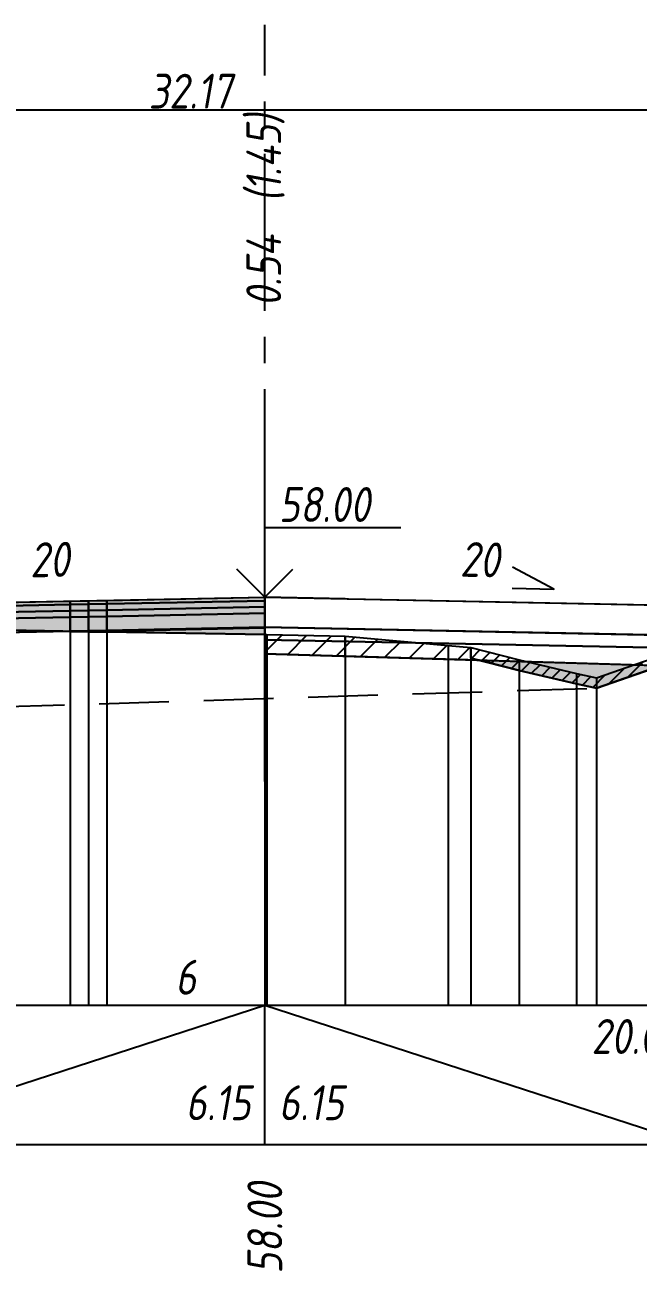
# Model space of a CAD drawing. Extents: x -717 to 1451, y -133302 to 233.
# Drawn here: x 184.2 to 228.2, y -74273.1 to -74183.7 of the extents above; entities that cross this region are included whole.
import ezdxf
from ezdxf.enums import TextEntityAlignment as Align

# ---------------------------------------------------------------- set-up
doc = ezdxf.new("R2010")
doc.units = 0
doc.linetypes.add('осевая2', pattern=[1.125, 0.75, -0.125, 0.125, -0.125])
doc.linetypes.add('штриховая', pattern=[0.75, 0.5, -0.25])
for name, color, linetype in [('Интерполированный поперечник', 2, 'Continuous'), ('Код_514', 1, 'Continuous'), ('Контур_0', 7, 'Continuous'), ('Контур_2660', 7, 'Continuous'), ('Контур_400', 7, 'Continuous'), ('Контур_508', 7, 'Continuous'), ('Контур_512', 7, 'Continuous'), ('Контур_513', 7, 'Continuous'), ('Красный поперечник', 1, 'Continuous'), ('Объём_2501', 7, 'Continuous'), ('Объём_2650', 7, 'Continuous'), ('Объём_2660', 7, 'Continuous'), ('Объём_2753', 7, 'Continuous'), ('Ось', 1, 'осевая2'), ('Откосы', 7, 'Continuous'), ('Отметки покрытия', 7, 'Continuous'), ('Рабочие отметки', 7, 'Continuous'), ('Рабочие отметки доп.', 7, 'Continuous'), ('Слои выравнивания', 7, 'Continuous'), ('Таблица', 7, 'Continuous'), ('Уклоны проезжей части', 7, 'Continuous'), ('Черный поперечник', 3, 'Continuous')]:
    doc.layers.add(name, color=color, linetype=linetype)
for name, color, linetype, true_color in [('Контур_2540', 2, 'Continuous', 0xffff00), ('Контур_2570', 7, 'Continuous', 0x80ff00), ('Контур_2725', 7, 'Continuous', 0x323232), ('Контур_2760', 7, 'Continuous', 0x323232), ('Контур_2761', 7, 'Continuous', 0x323232), ('Контур_2762', 7, 'Continuous', 0x323232), ('Контур_2763', 7, 'Continuous', 0x323232), ('Контур_2764', 7, 'Continuous', 0x323232), ('Контур_2765', 7, 'Continuous', 0x323232), ('Контур_402', 7, 'Continuous', 0xff6464), ('Объём_2500', 7, 'Continuous', 0xc0c0c0), ('Объём_2520', 7, 'Continuous', 0x80ffff), ('Объём_2540', 2, 'Continuous', 0xffff00), ('Объём_2570', 7, 'Continuous', 0x80ff00), ('Объём_2600', 7, 'Continuous', 0x808000), ('Объём_2746', 2, 'Continuous', 0xffff00)]:
    doc.layers.add(name, color=color, linetype=linetype, true_color=true_color)
doc.styles.get("Standard").update_dxf_attribs({"font": 'txt', "height": 2.5})
doc.styles.add('М', font='romand.shx', dxfattribs={"width": 0.8, "oblique": 10, "height": 2.5})
doc.dimstyles.get("Standard").update_dxf_attribs({"dimtxt": 0.18, "dimasz": 0.18, "dimexe": 0.18, "dimexo": 0.0625, "dimgap": 0.09, "dimtad": 0, "dimtih": 1, "dimtoh": 1, "dimdec": 4, "dimzin": 0, "dimdsep": 46, "dimtxsty": 'Standard', "dimcen": 0.09, "dimadec": 0, "dimazin": 0, "dimtfac": 1, "dimtdec": 4, "dimtofl": 0, "dimtmove": 0, "dimatfit": 3, "dimfxl": 1, "dimtolj": 1, "dimtzin": 0, "dimarcsym": 0})

# ---------------------------------------------------------------- blocks, each defined once
blk = doc.blocks.new('_Oblique')
at = {"color": 0, "linetype": 'ByBlock', "lineweight": -2}
blk.add_line((-0.5, -0.5), (0.5, 0.5), dxfattribs=at)
blk = doc.blocks.new('*D3505')
at = {"color": 0, "lineweight": -2, "transparency": 16777216}
for p, q in [((115.708, -74226.819), (115.708, -74189.636)), ((115.708, -74189.816), (276.541, -74189.816)), ((276.541, -74226.605), (276.541, -74189.636))]:
    blk.add_line(p, q, dxfattribs=at)
at = {"layer": 'Defpoints', "color": 0, "transparency": 16777216}
for p in [(276.541, -74189.816), (276.541, -74226.668), (115.708, -74226.881)]:
    blk.add_point(p, dxfattribs=at)
at = {"color": 0, "lineweight": -2, "transparency": 16777216, "rotation": 180}
blk.add_blockref('_Oblique', (115.708, -74189.816), dxfattribs=at)
at = {"color": 0, "lineweight": -2, "transparency": 16777216}
blk.add_blockref('_Oblique', (276.541, -74189.816), dxfattribs=at)
at = {"color": 0, "transparency": 16777216, "insert": (196.125, -74188.476), "char_height": 2.5, "width": 11.66667, "attachment_point": 5, "style": 'М'}
blk.add_mtext('\\A1;32.17', dxfattribs=at)

msp = doc.modelspace()

# ---------------------------------------------------------------- hatches: boundary and pattern name
at = {"layer": 'Объём_2570'}
h = msp.add_hatch(dxfattribs=at)
h.set_pattern_fill('ANSI31', color=256, scale=0.2)
h.paths.add_polyline_path([(124.473, -74230.599), (121.696, -74231.845), (114.612, -74234.732), (107.406, -74233.881), (105, -74233.957), (105, -74233.207), (107.406, -74233.131), (114.612, -74233.982), (121.696, -74231.095), (124.473, -74229.849)])
h.paths.add_polyline_path([(287.364, -74228.209), (269.62, -74228.816), (267.344, -74228.799), (244.756, -74229.205), (243.8, -74228.979), (243.658, -74228.868), (238.496, -74227.089), (237.893, -74226.944), (236.546, -74227.366), (225.244, -74231.275), (223.825, -74230.971), (219.718, -74230), (216.251, -74229.114), (216.251, -74228.364), (219.718, -74229.25), (223.825, -74230.221), (225.244, -74230.525), (236.546, -74226.616), (237.893, -74226.194), (238.496, -74226.339), (243.658, -74228.118), (243.8, -74228.229), (244.756, -74228.455), (267.344, -74228.049), (269.62, -74228.066), (287.364, -74227.459)])
at = {"layer": 'Объём_2600'}
h = msp.add_hatch(dxfattribs=at)
h.set_pattern_fill('ANSI31', color=6, scale=0.4)
h.paths.add_polyline_path([(126.99, -74229.569), (141.356, -74227.778), (141.356, -74230.607), (123.245, -74231.15), (124.473, -74230.599), (124.473, -74229.849)])
h.paths.add_polyline_path([(238.496, -74227.089), (243.658, -74228.868), (243.8, -74228.979), (244.756, -74229.205), (267.344, -74228.799), (269.62, -74228.816), (286.182, -74228.248), (284.71, -74229.229), (284.71, -74231.301), (229.92, -74229.658), (236.546, -74227.366), (237.893, -74226.944)])
h.paths.add_polyline_path([(201.594, -74227.437), (207.223, -74227.56), (214.623, -74228.207), (216.251, -74228.364), (216.251, -74229.114), (216.844, -74229.265), (201.458, -74228.804), (201.458, -74227.434)])
h = msp.add_hatch(dxfattribs=at)
h.set_pattern_fill('HONEY', color=5, scale=0.3)
h.paths.add_polyline_path([(113.46, -74234.598), (107.406, -74233.881), (105, -74233.957), (105, -74233.207), (107.372, -74231.626), (123.245, -74231.15), (121.696, -74231.845), (114.612, -74234.732)])
h.paths.add_polyline_path([(225.244, -74231.275), (223.825, -74230.971), (219.718, -74230), (216.844, -74229.265), (229.92, -74229.658)])
at = {"layer": 'Слои выравнивания'}
for color, points in [(2, [(190.121, -74224.981), (201.458, -74224.754), (201.458, -74225.004), (190.121, -74225.231)]), (2, [(141.356, -74225.956), (146.729, -74225.848), (153.208, -74225.719), (170.708, -74225.369), (175.07, -74225.282), (187.487, -74225.033), (187.487, -74225.283), (175.07, -74225.532), (170.708, -74225.619), (153.208, -74225.969), (146.729, -74226.098), (141.356, -74226.206)]), (3, [(141.356, -74226.206), (146.729, -74226.098), (153.208, -74225.969), (170.708, -74225.619), (175.07, -74225.532), (187.487, -74225.283), (187.487, -74225.733), (175.07, -74225.982), (170.708, -74226.069), (153.208, -74226.419), (146.729, -74226.548), (141.356, -74226.656)]), (4, [(141.356, -74226.656), (146.729, -74226.548), (153.208, -74226.419), (170.708, -74226.069), (175.07, -74225.982), (187.487, -74225.733), (187.487, -74226.183), (175.07, -74226.432), (170.708, -74226.519), (153.208, -74226.869), (146.729, -74226.998), (141.356, -74227.106)]), (2, [(187.487, -74225.033), (188.804, -74225.007), (188.804, -74225.257), (187.487, -74225.283)]), (3, [(187.487, -74225.283), (188.804, -74225.257), (188.804, -74225.707), (187.487, -74225.733)]), (4, [(187.487, -74225.733), (188.804, -74225.707), (188.804, -74226.157), (187.487, -74226.183)]), (2, [(188.804, -74225.007), (190.121, -74224.981), (190.121, -74225.231), (188.804, -74225.257)]), (3, [(188.804, -74225.257), (190.121, -74225.231), (190.121, -74225.681), (188.804, -74225.707)]), (4, [(188.804, -74225.707), (190.121, -74225.681), (190.121, -74226.131), (188.804, -74226.157)]), (3, [(190.121, -74225.231), (201.458, -74225.004), (201.458, -74225.454), (190.121, -74225.681)]), (4, [(190.121, -74225.681), (201.458, -74225.454), (201.458, -74225.904), (190.121, -74226.131)]), (5, [(141.356, -74227.106), (146.729, -74226.998), (153.208, -74226.869), (170.708, -74226.519), (175.07, -74226.432), (187.487, -74226.183), (187.487, -74227.183), (175.07, -74227.432), (170.708, -74227.519), (153.208, -74227.869), (146.729, -74227.998), (141.356, -74228.106)]), (5, [(187.487, -74226.183), (188.804, -74226.157), (188.804, -74227.157), (187.487, -74227.183)]), (5, [(188.804, -74226.157), (190.121, -74226.131), (190.121, -74227.131), (188.804, -74227.157)]), (5, [(190.121, -74226.131), (201.458, -74225.904), (201.458, -74226.904), (190.121, -74227.131)]), (7, [(187.487, -74227.183), (188.804, -74227.157), (188.804, -74227.207), (187.487, -74227.233)]), (7, [(188.804, -74227.157), (190.121, -74227.131), (190.121, -74227.181), (188.804, -74227.207)]), (6, [(188.804, -74227.207), (190.121, -74227.181), (190.121, -74227.231), (188.804, -74227.257)]), (7, [(190.121, -74227.131), (201.458, -74226.904), (201.458, -74226.954), (190.121, -74227.181)]), (6, [(190.121, -74227.181), (201.458, -74226.954), (201.458, -74227.434), (190.121, -74227.231)])]:
    msp.add_hatch(color=color, dxfattribs=at).paths.add_polyline_path(points)

# ---------------------------------------------------------------- linework, layer by layer
at = {"layer": 'Интерполированный поперечник', "linetype": 'штриховая', "ltscale": 10, "flags": 128}
msp.add_lwpolyline([(114.612, -74234.732), (225.244, -74231.275)], dxfattribs=at)
at = {"layer": 'Код_514'}
for p, q in [((170.708, -74264), (201.458, -74254)), ((201.458, -74264), (201.458, -74254)), ((201.458, -74254), (232.208, -74264))]:
    msp.add_line(p, q, dxfattribs=at)
at = {"layer": 'Контур_0', "color": 250, "flags": 128}
for points in [[(232.208, -74225.369), (259.041, -74225.905), (259.041, -74228.055), (201.458, -74226.904), (201.458, -74224.754), (232.208, -74225.369), (232.208, -74225.369)], [(232.208, -74227.519), (260.541, -74228.085), (261.46, -74229.004), (201.458, -74227.804), (201.458, -74226.904), (232.208, -74227.519), (232.208, -74227.519)]]:
    msp.add_lwpolyline(points, dxfattribs=at)
at = {"layer": 'Контур_2540', "color": 250, "flags": 128}
msp.add_lwpolyline([(280.397, -74231.172), (201.458, -74228.804), (201.458, -74227.804), (281.876, -74229.412), (284.71, -74231.301), (280.397, -74231.172), (280.397, -74231.172)], dxfattribs=at)
at = {"layer": 'Контур_2570', "flags": 128}
msp.add_lwpolyline([(175.07, -74226.96), (201.458, -74227.434), (201.594, -74227.437), (207.223, -74227.56), (214.623, -74228.207), (216.251, -74228.364), (216.251, -74229.114), (219.718, -74230), (223.825, -74230.971), (225.244, -74231.275), (236.546, -74227.366), (237.893, -74226.944), (238.496, -74227.089), (243.658, -74228.868), (243.8, -74228.979), (244.756, -74229.205), (267.344, -74228.799), (269.62, -74228.816), (284.91, -74228.289), (304.514, -74227.65)], dxfattribs=at)
at = {"layer": 'Контур_2660', "flags": 128}
msp.add_lwpolyline([(201.458, -74228.804), (284.71, -74231.301)], dxfattribs=at)
at = {"layer": 'Контур_2725', "flags": 128}
msp.add_lwpolyline([(141.356, -74228.106), (146.729, -74227.998), (153.208, -74227.869), (170.708, -74227.519), (175.07, -74227.432), (187.487, -74227.183), (187.487, -74227.233), (188.804, -74227.207), (188.804, -74227.257), (190.121, -74227.231), (201.458, -74227.434)], dxfattribs=at)
at = {"layer": 'Контур_2760', "flags": 128}
msp.add_lwpolyline([(141.356, -74225.956), (146.729, -74225.848), (153.208, -74225.719), (170.708, -74225.369), (175.07, -74225.282), (187.487, -74225.033), (188.804, -74225.007), (190.121, -74224.981), (201.458, -74224.754)], dxfattribs=at)
at = {"layer": 'Контур_2761', "flags": 128}
msp.add_lwpolyline([(141.356, -74226.206), (146.729, -74226.098), (153.208, -74225.969), (170.708, -74225.619), (175.07, -74225.532), (187.487, -74225.283), (188.804, -74225.257), (190.121, -74225.231), (201.458, -74225.004)], dxfattribs=at)
at = {"layer": 'Контур_2762', "flags": 128}
msp.add_lwpolyline([(141.356, -74226.656), (146.729, -74226.548), (153.208, -74226.419), (170.708, -74226.069), (175.07, -74225.982), (187.487, -74225.733), (188.804, -74225.707), (190.121, -74225.681), (201.458, -74225.454)], dxfattribs=at)
at = {"layer": 'Контур_2763', "flags": 128}
msp.add_lwpolyline([(141.356, -74227.106), (146.729, -74226.998), (153.208, -74226.869), (170.708, -74226.519), (175.07, -74226.432), (187.487, -74226.183), (188.804, -74226.157), (190.121, -74226.131), (201.458, -74225.904)], dxfattribs=at)
at = {"layer": 'Контур_2764', "flags": 128}
msp.add_lwpolyline([(187.487, -74227.183), (188.804, -74227.157), (190.121, -74227.131), (201.458, -74226.904)], dxfattribs=at)
at = {"layer": 'Контур_2765', "flags": 128}
msp.add_lwpolyline([(188.804, -74227.207), (190.121, -74227.181), (201.458, -74226.954)], dxfattribs=at)
at = {"layer": 'Контур_400', "flags": 128}
for points in [[(133.208, -74226.119), (135.708, -74226.069), (135.708, -74226.069), (153.208, -74225.719), (153.208, -74225.719), (153.208, -74225.719), (153.208, -74225.719), (170.708, -74225.369), (201.458, -74224.754)], [(201.458, -74224.754), (232.208, -74225.369), (249.708, -74225.719), (249.708, -74225.719), (249.708, -74225.719), (249.708, -74225.719), (256.541, -74225.855), (256.541, -74225.855), (259.041, -74225.905)]]:
    msp.add_lwpolyline(points, dxfattribs=at)
at = {"layer": 'Контур_402', "flags": 128}
msp.add_lwpolyline([(107.372, -74231.626), (141.356, -74230.607), (141.356, -74228.106), (187.487, -74227.183), (187.487, -74227.233), (188.804, -74227.207), (188.804, -74227.257), (190.121, -74227.231), (201.458, -74227.434), (201.458, -74228.804), (284.71, -74231.301)], dxfattribs=at)
at = {"layer": 'Контур_508', "flags": 128}
msp.add_lwpolyline([(105, -74233.207), (107.372, -74231.626), (141.356, -74230.607), (141.356, -74228.106), (187.487, -74227.183), (187.487, -74227.233), (188.804, -74227.207), (188.804, -74227.257), (190.121, -74227.231), (201.458, -74227.434), (201.458, -74228.804), (284.71, -74231.301), (284.71, -74229.229), (287.364, -74227.459)], dxfattribs=at)
at = {"layer": 'Контур_512', "flags": 128}
msp.add_lwpolyline([(201.458, -74228.804), (284.71, -74231.301), (284.71, -74229.229), (287.364, -74227.459)], dxfattribs=at)
at = {"layer": 'Контур_513', "flags": 128}
msp.add_lwpolyline([(105, -74233.207), (107.372, -74231.626), (141.356, -74230.607), (141.356, -74228.106), (187.487, -74227.183), (187.487, -74227.233), (188.804, -74227.207), (188.804, -74227.257), (190.121, -74227.231), (201.458, -74227.434), (201.458, -74228.804), (284.71, -74231.301), (284.71, -74229.229), (287.364, -74227.459)], dxfattribs=at)
at = {"layer": 'Красный поперечник'}
for p, q in [((170.708, -74225.369), (201.458, -74224.754)), ((201.458, -74224.754), (232.208, -74225.369)), ((201.458, -74228.804), (201.458, -74254))]:
    msp.add_line(p, q, dxfattribs=at)
at = {"layer": 'Объём_2500', "color": 250, "flags": 128}
msp.add_lwpolyline([(232.208, -74225.369), (259.041, -74225.905), (259.041, -74228.055), (201.458, -74226.904), (201.458, -74224.754), (232.208, -74225.369), (232.208, -74225.369)], dxfattribs=at)
at = {"layer": 'Объём_2501', "flags": 128}
for points in [[(133.208, -74226.119), (135.708, -74226.069), (135.708, -74226.069), (153.208, -74225.719), (153.208, -74225.719), (153.208, -74225.719), (153.208, -74225.719), (170.708, -74225.369), (201.458, -74224.754)], [(201.458, -74224.754), (232.208, -74225.369), (249.708, -74225.719), (249.708, -74225.719), (249.708, -74225.719), (249.708, -74225.719), (256.541, -74225.855), (256.541, -74225.855), (259.041, -74225.905)]]:
    msp.add_lwpolyline(points, dxfattribs=at)
at = {"layer": 'Объём_2520', "color": 250, "flags": 128}
msp.add_lwpolyline([(232.208, -74227.519), (260.541, -74228.085), (261.46, -74229.004), (201.458, -74227.804), (201.458, -74226.904), (232.208, -74227.519), (232.208, -74227.519)], dxfattribs=at)
at = {"layer": 'Объём_2540', "color": 250, "flags": 128}
msp.add_lwpolyline([(280.397, -74231.172), (201.458, -74228.804), (201.458, -74227.804), (281.876, -74229.412), (284.71, -74231.301), (280.397, -74231.172), (280.397, -74231.172)], dxfattribs=at)
at = {"layer": 'Объём_2570', "flags": 128}
msp.add_lwpolyline([(236.546, -74227.366), (225.244, -74231.275), (223.825, -74230.971), (219.718, -74230), (216.251, -74229.114), (216.251, -74228.364), (219.718, -74229.25), (223.825, -74230.221), (225.244, -74230.525), (236.546, -74226.616)], dxfattribs=at)
at = {"layer": 'Объём_2600', "flags": 128}
msp.add_lwpolyline([(225.244, -74231.275), (223.825, -74230.971), (219.718, -74230), (216.844, -74229.265), (229.92, -74229.658), (225.244, -74231.275), (225.244, -74231.275)], dxfattribs=at)
at = {"layer": 'Объём_2650', "color": 6, "flags": 128}
msp.add_lwpolyline([(201.594, -74227.437), (207.223, -74227.56), (214.623, -74228.207), (216.251, -74228.364), (216.251, -74229.114), (216.844, -74229.265), (201.458, -74228.804), (201.458, -74227.434), (201.594, -74227.437), (201.594, -74227.437)], dxfattribs=at)
at = {"layer": 'Объём_2660', "flags": 128}
msp.add_lwpolyline([(201.458, -74228.804), (284.71, -74231.301)], dxfattribs=at)
at = {"layer": 'Объём_2746', "flags": 128}
msp.add_lwpolyline([(216.251, -74229.114), (216.844, -74229.265), (207.223, -74228.977), (207.223, -74227.56), (214.623, -74228.207), (216.251, -74228.364), (216.251, -74229.114), (216.251, -74229.114)], dxfattribs=at)
at = {"layer": 'Объём_2753', "flags": 128}
msp.add_lwpolyline([(207.223, -74224.869), (201.458, -74224.754)], dxfattribs=at)
at = {"layer": 'Ось', "ltscale": 15}
msp.add_line((201.458, -74237.971), (201.458, -74183.725), dxfattribs=at)
at = {"layer": 'Откосы', "color": 1, "flags": 128}
msp.add_lwpolyline([(219.202, -74224.108), (222.202, -74224.168), (219.232, -74222.609)], dxfattribs=at)
at = {"layer": 'Отметки покрытия', "color": 1}
for p, q in [((201.458, -74224.754), (201.458, -74219.754)), ((201.458, -74219.754), (211.228, -74219.754)), ((201.458, -74224.754), (199.458, -74222.754)), ((201.458, -74224.754), (203.458, -74222.754))]:
    msp.add_line(p, q, dxfattribs=at)
at = {"layer": 'Слои выравнивания'}
for p, q in [((201.458, -74224.754), (201.458, -74254)), ((187.487, -74225.033), (187.487, -74254)), ((187.487, -74225.033), (187.487, -74254)), ((188.804, -74225.007), (188.804, -74254)), ((188.804, -74225.007), (188.804, -74254)), ((190.121, -74224.981), (190.121, -74254))]:
    msp.add_line(p, q, dxfattribs=at)
at = {"layer": 'Слои выравнивания', "color": 2, "flags": 128}
for points in [[(190.121, -74224.981), (201.458, -74224.754), (201.458, -74225.004), (190.121, -74225.231)], [(141.356, -74225.956), (146.729, -74225.848), (153.208, -74225.719), (170.708, -74225.369), (175.07, -74225.282), (187.487, -74225.033), (187.487, -74225.283), (175.07, -74225.532), (170.708, -74225.619), (153.208, -74225.969), (146.729, -74226.098), (141.356, -74226.206)], [(187.487, -74225.033), (188.804, -74225.007), (188.804, -74225.257), (187.487, -74225.283)], [(187.487, -74225.033), (187.487, -74225.283)], [(188.804, -74225.007), (190.121, -74224.981), (190.121, -74225.231), (188.804, -74225.257)], [(188.804, -74225.007), (188.804, -74225.257)]]:
    msp.add_lwpolyline(points, close=True, dxfattribs=at)
at = {"layer": 'Слои выравнивания', "color": 3, "flags": 128}
for points in [[(141.356, -74226.206), (146.729, -74226.098), (153.208, -74225.969), (170.708, -74225.619), (175.07, -74225.532), (187.487, -74225.283), (187.487, -74225.733), (175.07, -74225.982), (170.708, -74226.069), (153.208, -74226.419), (146.729, -74226.548), (141.356, -74226.656)], [(187.487, -74225.283), (188.804, -74225.257), (188.804, -74225.707), (187.487, -74225.733)], [(187.487, -74225.283), (187.487, -74225.733)], [(188.804, -74225.257), (190.121, -74225.231), (190.121, -74225.681), (188.804, -74225.707)], [(188.804, -74225.257), (188.804, -74225.707)], [(190.121, -74225.231), (201.458, -74225.004), (201.458, -74225.454), (190.121, -74225.681)]]:
    msp.add_lwpolyline(points, close=True, dxfattribs=at)
at = {"layer": 'Слои выравнивания', "color": 4, "flags": 128}
for points in [[(141.356, -74226.656), (146.729, -74226.548), (153.208, -74226.419), (170.708, -74226.069), (175.07, -74225.982), (187.487, -74225.733), (187.487, -74226.183), (175.07, -74226.432), (170.708, -74226.519), (153.208, -74226.869), (146.729, -74226.998), (141.356, -74227.106)], [(187.487, -74225.733), (188.804, -74225.707), (188.804, -74226.157), (187.487, -74226.183)], [(187.487, -74225.733), (187.487, -74226.183)], [(188.804, -74225.707), (190.121, -74225.681), (190.121, -74226.131), (188.804, -74226.157)], [(188.804, -74225.707), (188.804, -74226.157)], [(190.121, -74225.681), (201.458, -74225.454), (201.458, -74225.904), (190.121, -74226.131)]]:
    msp.add_lwpolyline(points, close=True, dxfattribs=at)
at = {"layer": 'Слои выравнивания', "color": 5, "flags": 128}
for points in [[(141.356, -74227.106), (146.729, -74226.998), (153.208, -74226.869), (170.708, -74226.519), (175.07, -74226.432), (187.487, -74226.183), (187.487, -74227.183), (175.07, -74227.432), (170.708, -74227.519), (153.208, -74227.869), (146.729, -74227.998), (141.356, -74228.106)], [(187.487, -74226.183), (188.804, -74226.157), (188.804, -74227.157), (187.487, -74227.183)], [(187.487, -74226.183), (187.487, -74227.183)], [(188.804, -74226.157), (190.121, -74226.131), (190.121, -74227.131), (188.804, -74227.157)], [(188.804, -74226.157), (188.804, -74227.157)], [(190.121, -74226.131), (201.458, -74225.904), (201.458, -74226.904), (190.121, -74227.131)]]:
    msp.add_lwpolyline(points, close=True, dxfattribs=at)
at = {"layer": 'Слои выравнивания', "color": 7, "flags": 128}
for points in [[(187.487, -74227.183), (188.804, -74227.157), (188.804, -74227.207), (187.487, -74227.233)], [(188.804, -74227.157), (190.121, -74227.131), (190.121, -74227.181), (188.804, -74227.207)], [(188.804, -74227.157), (188.804, -74227.207)], [(190.121, -74227.131), (201.458, -74226.904), (201.458, -74226.954), (190.121, -74227.181)]]:
    msp.add_lwpolyline(points, close=True, dxfattribs=at)
at = {"layer": 'Слои выравнивания', "color": 6, "flags": 128}
for points in [[(188.804, -74227.207), (190.121, -74227.181), (190.121, -74227.231), (188.804, -74227.257)], [(190.121, -74227.181), (201.458, -74226.954), (201.458, -74227.434), (190.121, -74227.231)]]:
    msp.add_lwpolyline(points, close=True, dxfattribs=at)
at = {"layer": 'Таблица'}
for p, q in [((80, -74254), (312.364, -74254)), ((80, -74264), (312.364, -74264))]:
    msp.add_line(p, q, dxfattribs=at)
at = {"layer": 'Уклоны проезжей части', "color": 1, "flags": 128}
msp.add_lwpolyline([(219.202, -74224.108), (222.202, -74224.168), (219.232, -74222.609)], dxfattribs=at)
at = {"layer": 'Черный поперечник', "color": 7}
for p, q in [((201.458, -74227.434), (201.458, -74254)), ((201.594, -74227.437), (201.594, -74254)), ((207.223, -74227.56), (207.223, -74254)), ((214.623, -74228.207), (214.623, -74254)), ((216.251, -74228.364), (216.251, -74254)), ((219.718, -74229.25), (219.718, -74254)), ((223.825, -74230.221), (223.825, -74254)), ((225.244, -74230.525), (225.244, -74254))]:
    msp.add_line(p, q, dxfattribs=at)
at = {"layer": 'Черный поперечник', "flags": 128}
msp.add_lwpolyline([(175.07, -74226.96), (201.458, -74227.434), (201.594, -74227.437), (207.223, -74227.56), (214.623, -74228.207), (216.251, -74228.364), (219.718, -74229.25), (223.825, -74230.221), (225.244, -74230.525), (236.546, -74226.616), (237.893, -74226.194), (238.496, -74226.339), (243.658, -74228.118), (243.8, -74228.229), (244.756, -74228.455), (267.344, -74228.049), (269.62, -74228.066), (284.91, -74227.539), (304.514, -74226.9)], dxfattribs=at)

# ---------------------------------------------------------------- texts
at = {"layer": 'Код_514', "style": 'М', "oblique": 10, "width": 0.8}
msp.add_text('20.00', height=2.5, dxfattribs=at).set_placement((231.208, -74255), align=Align.TOP_RIGHT)
msp.add_text('6.15', height=2.5, dxfattribs=at).set_placement((200.458, -74263), align=Align.BOTTOM_RIGHT)
msp.add_text('6.15', height=2.5, dxfattribs=at).set_placement((202.458, -74263), align=Align.BOTTOM_LEFT)
msp.add_text('58.00', height=2.5, rotation=90, dxfattribs=at).set_placement((201.458, -74273.271), align=Align.MIDDLE_LEFT)
at = {"layer": 'Откосы', "color": 1, "style": 'М', "oblique": 10, "width": 0.8}
for rotation, p in [(1.14576, (186.063, -74224.061)), (358.85423, (216.853, -74224.061))]:
    msp.add_text('20', height=2.5, rotation=rotation, dxfattribs=at).set_placement(p, align=Align.BOTTOM_CENTER)
at = {"layer": 'Отметки покрытия', "color": 1, "style": 'М', "oblique": 10, "width": 0.8}
msp.add_text('58.00', height=2.5, dxfattribs=at).set_placement((202.458, -74220.109), align=Align.BOTTOM_LEFT)
at = {"layer": 'Рабочие отметки', "color": 1, "style": 'М', "oblique": 10, "width": 0.8}
msp.add_text('0.54', height=2.5, rotation=90, dxfattribs=at).set_placement((201.38, -74203.905), align=Align.MIDDLE_LEFT)
at = {"layer": 'Рабочие отметки доп.', "color": 1, "style": 'М', "oblique": 10, "width": 0.8}
msp.add_text('(1.45)', height=2.5, rotation=90, dxfattribs=at).set_placement((201.38, -74196.405), align=Align.MIDDLE_LEFT)
at = {"layer": 'Слои выравнивания', "style": 'М', "oblique": 10, "width": 0.8}
msp.add_text('6', height=2.5, dxfattribs=at).set_placement((195.789, -74254), align=Align.BOTTOM_CENTER)
at = {"layer": 'Уклоны проезжей части', "color": 1, "style": 'М', "oblique": 10, "width": 0.8}
for rotation, p in [(1.14576, (186.063, -74224.061)), (358.85423, (216.853, -74224.061))]:
    msp.add_text('20', height=2.5, rotation=rotation, dxfattribs=at).set_placement(p, align=Align.BOTTOM_CENTER)

# ---------------------------------------------------------------- dimensions: what is measured, and where the dimension line sits
at = {"color": 5}
dim = msp.add_linear_dim(base=(276.541, -74189.816), p1=(115.708, -74226.881), p2=(276.541, -74226.668), angle=180, dimstyle='Standard', override={"dimtxt": 2.5, "dimasz": 1, "dimtad": 1, "dimdec": 2, "dimlfac": 0.2, "dimtxsty": 'М', "dimblk1": 'Oblique', "dimblk2": 'Oblique', "dimsah": 1}, dxfattribs=at)
dim.commit()
dim.dimension.update_dxf_attribs({"geometry": '*D3505', "text_midpoint": (196.125, -74188.476)})

doc.saveas('drawing.dxf')
